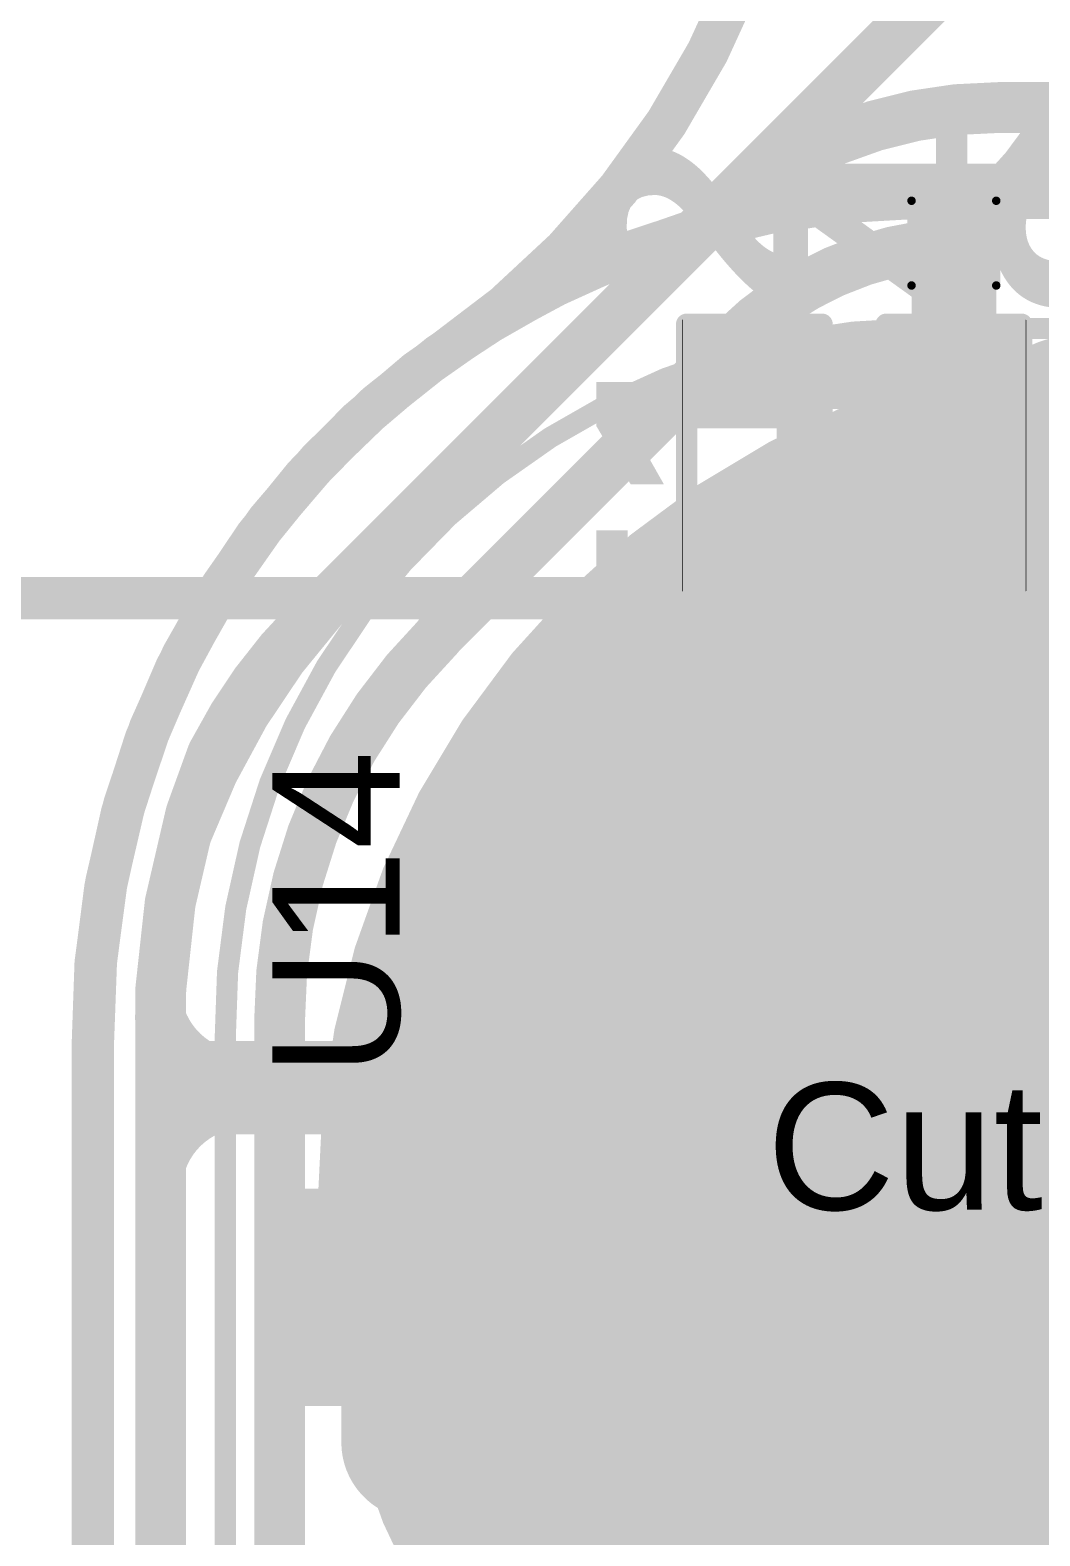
# Model space of a CAD drawing. Header units: inches. Extents: x -17 to 443, y -40 to 218.
# Drawn here: x 89.6 to 95.65, y 21.54 to 30.56 of the extents above; entities that cross this region are included whole.
import ezdxf

# ---------------------------------------------------------------- set-up
doc = ezdxf.new("R2010")
doc.units = ezdxf.units.IN
for name, color, linetype in [('Board Outline', 216, 'Continuous'), ('Bottom Layer', 5, 'Continuous'), ('Bottom Overlay', 54, 'Continuous'), ('Bottom Paste', 16, 'Continuous'), ('Bottom Solder', 6, 'Continuous'), ('Dimension', 6, 'Continuous'), ('Drill Drawing', 1, 'Continuous'), ('Fabrication', 76, 'Continuous'), ('Top Layer', 1, 'Continuous'), ('Top Overlay', 2, 'Continuous'), ('Top Paste', 8, 'Continuous'), ('Top Solder', 216, 'Continuous'), ('Via Holes', 16, 'Continuous')]:
    doc.layers.add(name, color=color, linetype=linetype)
doc.styles.add('Arial', font='', dxfattribs={"height": 0.2})
doc.styles.add('Arial Black_Bold', font='', dxfattribs={"height": 0.2})
doc.styles.get('Arial').set_extended_font_data('Arial')
doc.styles.get('Arial Black_Bold').set_extended_font_data('Arial Black', bold=True)

# ---------------------------------------------------------------- blocks, each defined once
blk = doc.blocks.new('S______B______0402_44')
at = {"layer": 'Top Layer'}
for points in [[(-0.6985, -0.3175), (-0.6985, 0.3175), (-0.2413, 0.3175), (-0.2413, -0.3175)], [(0.2413, -0.3175), (0.2413, 0.3175), (0.6985, 0.3175), (0.6985, -0.3175)]]:
    blk.add_hatch(color=1, dxfattribs=at).paths.add_polyline_path(points)
at = {"layer": 'Top Paste'}
for points in [[(-0.6985, -0.3175), (-0.6985, 0.3175), (-0.2413, 0.3175), (-0.2413, -0.3175)], [(0.2413, -0.3175), (0.2413, 0.3175), (0.6985, 0.3175), (0.6985, -0.3175)]]:
    blk.add_hatch(color=8, dxfattribs=at).paths.add_polyline_path(points)
at = {"layer": 'Top Solder'}
for points in [[(-0.7535, -0.3725), (-0.7535, 0.3725), (-0.1863, 0.3725), (-0.1863, -0.3725)], [(0.1863, -0.3725), (0.1863, 0.3725), (0.7535, 0.3725), (0.7535, -0.3725)]]:
    blk.add_hatch(color=216, dxfattribs=at).paths.add_polyline_path(points)
at = {"layer": 'Top Overlay'}
for points in [[(0.7874, 0.4064, 0.127, 0.127, 0), (-0.7874, 0.4064, 0.127, 0.127, 0)], [(-0.7874, -0.4064, 0.127, 0.127, 0), (-0.7874, 0.4064, 0.127, 0.127, 0)], [(0.7874, -0.4064, 0.127, 0.127, 0), (0.7874, 0.4064, 0.127, 0.127, 0)], [(0.7874, -0.4064, 0.127, 0.127, 0), (-0.7874, -0.4064, 0.127, 0.127, 0)], [(0.8128, -0.4318, 0.00323, 0.00323, 0), (-0.8128, -0.4318, 0.00323, 0.00323, 0)]]:
    blk.add_lwpolyline(points, format="xyseb", dxfattribs=at)
for points in [[(-0.8191, 0.4064, 0.0635, 0.0635, 1), (-0.7556, 0.4064, 0.0635, 0.0635, 1)], [(-0.8191, 0.4064, 0.0635, 0.0635, 1), (-0.7556, 0.4064, 0.0635, 0.0635, 1)], [(0.7556, 0.4064, 0.0635, 0.0635, 1), (0.8191, 0.4064, 0.0635, 0.0635, 1)], [(0.7556, 0.4064, 0.0635, 0.0635, 1), (0.8191, 0.4064, 0.0635, 0.0635, 1)], [(-0.8191, -0.4064, 0.0635, 0.0635, 1), (-0.7556, -0.4064, 0.0635, 0.0635, 1)], [(-0.8191, -0.4064, 0.0635, 0.0635, 1), (-0.7556, -0.4064, 0.0635, 0.0635, 1)], [(0.7556, -0.4064, 0.0635, 0.0635, 1), (0.8191, -0.4064, 0.0635, 0.0635, 1)], [(0.7556, -0.4064, 0.0635, 0.0635, 1), (0.8191, -0.4064, 0.0635, 0.0635, 1)], [(-0.8136, -0.4318, 0.00161, 0.00161, 1), (-0.812, -0.4318, 0.00161, 0.00161, 1)], [(0.812, -0.4318, 0.00161, 0.00161, 1), (0.8136, -0.4318, 0.00161, 0.00161, 1)]]:
    blk.add_lwpolyline(points, format="xyseb", close=True, dxfattribs=at)
blk = doc.blocks.new('SOT_23_5_75')
at = {"layer": 'Top Layer'}
for points in [[(-1.85, 1.25), (-0.75, 1.25), (-0.75, 0.65), (-1.85, 0.65)], [(0.75, 1.25), (1.85, 1.25), (1.85, 0.65), (0.75, 0.65)], [(-1.85, 0.3), (-0.75, 0.3), (-0.75, -0.3), (-1.85, -0.3)], [(-1.85, -0.65), (-0.75, -0.65), (-0.75, -1.25), (-1.85, -1.25)], [(0.75, -0.65), (1.85, -0.65), (1.85, -1.25), (0.75, -1.25)]]:
    blk.add_hatch(color=1, dxfattribs=at).paths.add_polyline_path(points)
at = {"layer": 'Top Paste'}
for points in [[(-1.85, 1.25), (-0.75, 1.25), (-0.75, 0.65), (-1.85, 0.65)], [(0.75, 1.25), (1.85, 1.25), (1.85, 0.65), (0.75, 0.65)], [(-1.85, 0.3), (-0.75, 0.3), (-0.75, -0.3), (-1.85, -0.3)], [(-1.85, -0.65), (-0.75, -0.65), (-0.75, -1.25), (-1.85, -1.25)], [(0.75, -0.65), (1.85, -0.65), (1.85, -1.25), (0.75, -1.25)]]:
    blk.add_hatch(color=8, dxfattribs=at).paths.add_polyline_path(points)
at = {"layer": 'Top Solder'}
for points in [[(-1.9516, 1.3516), (-0.6484, 1.3516), (-0.6484, 0.5484), (-1.9516, 0.5484)], [(0.6484, 1.3516), (1.9516, 1.3516), (1.9516, 0.5484), (0.6484, 0.5484)], [(-1.9516, 0.4016), (-0.6484, 0.4016), (-0.6484, -0.4016), (-1.9516, -0.4016)], [(-1.9516, -0.5484), (-0.6484, -0.5484), (-0.6484, -1.3516), (-1.9516, -1.3516)], [(0.6484, -0.5484), (1.9516, -0.5484), (1.9516, -1.3516), (0.6484, -1.3516)]]:
    blk.add_hatch(color=216, dxfattribs=at).paths.add_polyline_path(points)
at = {"layer": 'Top Overlay'}
for points in [[(-0.879, 1.4986, 0.127, 0.127, 0), (0.8736, 1.4986, 0.127, 0.127, 0)], [(-0.879, 1.4986, 0.127, 0.127, 0), (-0.879, 1.3986, 0.127, 0.127, 0)], [(0.8736, 1.4986, 0.127, 0.127, 0), (0.8736, 1.3986, 0.127, 0.127, 0)], [(-2.1336, 1.0668, 0.127, 0.127, 0), (-2.0066, 0.9398, 0.127, 0.127, 0)], [(-2.1336, 1.0668, 0.127, 0.127, 0), (-2.1336, 0.8128, 0.127, 0.127, 0)], [(-2.0066, 0.9398, 0.127, 0.127, 0), (-2.1336, 0.8128, 0.127, 0.127, 0)], [(0.88, 0.44, 0.127, 0.127, 0), (0.88, -0.418, 0.127, 0.127, 0)], [(-0.879, -1.3986, 0.127, 0.127, 0), (-0.879, -1.4986, 0.127, 0.127, 0)], [(0.8736, -1.3986, 0.127, 0.127, 0), (0.8736, -1.4986, 0.127, 0.127, 0)], [(-0.879, -1.4986, 0.127, 0.127, 0), (0.8736, -1.4986, 0.127, 0.127, 0)]]:
    blk.add_lwpolyline(points, format="xyseb", dxfattribs=at)
for points in [[(-0.9108, 1.4986, 0.0635, 0.0635, 1), (-0.8473, 1.4986, 0.0635, 0.0635, 1)], [(-0.9108, 1.4986, 0.0635, 0.0635, 1), (-0.8473, 1.4986, 0.0635, 0.0635, 1)], [(0.8418, 1.4986, 0.0635, 0.0635, 1), (0.9053, 1.4986, 0.0635, 0.0635, 1)], [(0.8418, 1.4986, 0.0635, 0.0635, 1), (0.9053, 1.4986, 0.0635, 0.0635, 1)], [(-0.9108, 1.3986, 0.0635, 0.0635, 1), (-0.8473, 1.3986, 0.0635, 0.0635, 1)], [(0.8418, 1.3986, 0.0635, 0.0635, 1), (0.9053, 1.3986, 0.0635, 0.0635, 1)], [(-2.1654, 1.0668, 0.0635, 0.0635, 1), (-2.1019, 1.0668, 0.0635, 0.0635, 1)], [(-2.1654, 1.0668, 0.0635, 0.0635, 1), (-2.1019, 1.0668, 0.0635, 0.0635, 1)], [(-2.0383, 0.9398, 0.0635, 0.0635, 1), (-1.9748, 0.9398, 0.0635, 0.0635, 1)], [(-2.0383, 0.9398, 0.0635, 0.0635, 1), (-1.9748, 0.9398, 0.0635, 0.0635, 1)], [(-2.1654, 0.8128, 0.0635, 0.0635, 1), (-2.1019, 0.8128, 0.0635, 0.0635, 1)], [(-2.1654, 0.8128, 0.0635, 0.0635, 1), (-2.1019, 0.8128, 0.0635, 0.0635, 1)], [(0.8483, 0.44, 0.0635, 0.0635, 1), (0.9118, 0.44, 0.0635, 0.0635, 1)], [(0.8483, -0.418, 0.0635, 0.0635, 1), (0.9118, -0.418, 0.0635, 0.0635, 1)], [(-0.9108, -1.3986, 0.0635, 0.0635, 1), (-0.8473, -1.3986, 0.0635, 0.0635, 1)], [(0.8418, -1.3986, 0.0635, 0.0635, 1), (0.9053, -1.3986, 0.0635, 0.0635, 1)], [(-0.9108, -1.4986, 0.0635, 0.0635, 1), (-0.8473, -1.4986, 0.0635, 0.0635, 1)], [(-0.9108, -1.4986, 0.0635, 0.0635, 1), (-0.8473, -1.4986, 0.0635, 0.0635, 1)], [(0.8418, -1.4986, 0.0635, 0.0635, 1), (0.9053, -1.4986, 0.0635, 0.0635, 1)], [(0.8418, -1.4986, 0.0635, 0.0635, 1), (0.9053, -1.4986, 0.0635, 0.0635, 1)]]:
    blk.add_lwpolyline(points, format="xyseb", close=True, dxfattribs=at)
blk = doc.blocks.new('S______B______0402_112')
at = {"layer": 'Top Layer'}
for points in [[(-0.6985, -0.3175), (-0.6985, 0.3175), (-0.2413, 0.3175), (-0.2413, -0.3175)], [(0.2413, -0.3175), (0.2413, 0.3175), (0.6985, 0.3175), (0.6985, -0.3175)]]:
    blk.add_hatch(color=1, dxfattribs=at).paths.add_polyline_path(points)
at = {"layer": 'Top Paste'}
for points in [[(-0.6985, -0.3175), (-0.6985, 0.3175), (-0.2413, 0.3175), (-0.2413, -0.3175)], [(0.2413, -0.3175), (0.2413, 0.3175), (0.6985, 0.3175), (0.6985, -0.3175)]]:
    blk.add_hatch(color=8, dxfattribs=at).paths.add_polyline_path(points)
at = {"layer": 'Top Solder'}
for points in [[(-0.7535, -0.3725), (-0.7535, 0.3725), (-0.1863, 0.3725), (-0.1863, -0.3725)], [(0.1863, -0.3725), (0.1863, 0.3725), (0.7535, 0.3725), (0.7535, -0.3725)]]:
    blk.add_hatch(color=216, dxfattribs=at).paths.add_polyline_path(points)
at = {"layer": 'Top Overlay'}
for points in [[(-0.7874, 0.4064, 0.127, 0.127, 0), (0.7874, 0.4064, 0.127, 0.127, 0)], [(-0.7874, 0.4064, 0.127, 0.127, 0), (-0.7874, -0.4064, 0.127, 0.127, 0)], [(0.7874, 0.4064, 0.127, 0.127, 0), (0.7874, -0.4064, 0.127, 0.127, 0)], [(-0.7874, -0.4064, 0.127, 0.127, 0), (0.7874, -0.4064, 0.127, 0.127, 0)], [(-0.8128, -0.4318, 0.00323, 0.00323, 0), (0.8128, -0.4318, 0.00323, 0.00323, 0)]]:
    blk.add_lwpolyline(points, format="xyseb", dxfattribs=at)
for points in [[(-0.8191, 0.4064, 0.0635, 0.0635, 1), (-0.7556, 0.4064, 0.0635, 0.0635, 1)], [(-0.8191, 0.4064, 0.0635, 0.0635, 1), (-0.7556, 0.4064, 0.0635, 0.0635, 1)], [(0.7556, 0.4064, 0.0635, 0.0635, 1), (0.8191, 0.4064, 0.0635, 0.0635, 1)], [(0.7556, 0.4064, 0.0635, 0.0635, 1), (0.8191, 0.4064, 0.0635, 0.0635, 1)], [(-0.8191, -0.4064, 0.0635, 0.0635, 1), (-0.7556, -0.4064, 0.0635, 0.0635, 1)], [(-0.8191, -0.4064, 0.0635, 0.0635, 1), (-0.7556, -0.4064, 0.0635, 0.0635, 1)], [(0.7556, -0.4064, 0.0635, 0.0635, 1), (0.8191, -0.4064, 0.0635, 0.0635, 1)], [(0.7556, -0.4064, 0.0635, 0.0635, 1), (0.8191, -0.4064, 0.0635, 0.0635, 1)], [(-0.8136, -0.4318, 0.00161, 0.00161, 1), (-0.812, -0.4318, 0.00161, 0.00161, 1)], [(0.812, -0.4318, 0.00161, 0.00161, 1), (0.8136, -0.4318, 0.00161, 0.00161, 1)]]:
    blk.add_lwpolyline(points, format="xyseb", close=True, dxfattribs=at)
blk = doc.blocks.new('EMG_ELECTRODE_4_____B_211')
at = {"layer": 'Bottom Layer'}
h = blk.add_hatch(color=5, dxfattribs=at)
edge = h.paths.add_edge_path()
edge.add_arc((-0.0001, 19.9744), 5, 0, 360)
at = {"layer": 'Bottom Paste'}
h = blk.add_hatch(color=16, dxfattribs=at)
edge = h.paths.add_edge_path()
edge.add_arc((-0.0001, 19.9744), 5, 0, 360)
at = {"layer": 'Bottom Solder'}
h = blk.add_hatch(color=6, dxfattribs=at)
edge = h.paths.add_edge_path()
edge.add_arc((-0.0001, 19.9744), 5.1016, 0, 360)
at = {"layer": 'Bottom Overlay'}
for points in [[(-5.6833, 20.9529, 0.127, 0.127, -0.414214), (-1.5307, 25.1998, 0.127, 0.127, 0)], [(-1.5307, 25.1998, 0.127, 0.127, 0), (1.5306, 25.1998, 0.127, 0.127, 0)], [(-5.6833, -21.0042, 0.127, 0.127, 0), (-5.6833, 20.9528, 0.127, 0.127, 0)]]:
    blk.add_lwpolyline(points, format="xyseb", dxfattribs=at)
for points in [[(-1.5625, 25.1998, 0.0635, 0.0635, 1), (-1.499, 25.1998, 0.0635, 0.0635, 1)], [(-1.5625, 25.1998, 0.0635, 0.0635, 1), (-1.499, 25.1998, 0.0635, 0.0635, 1)], [(-5.715, 20.9529, 0.0635, 0.0635, 1), (-5.6515, 20.9529, 0.0635, 0.0635, 1)], [(-5.715, 20.9528, 0.0635, 0.0635, 1), (-5.6515, 20.9528, 0.0635, 0.0635, 1)]]:
    blk.add_lwpolyline(points, format="xyseb", close=True, dxfattribs=at)
blk = doc.blocks.new('C___0603_234')
at = {"layer": 'Top Layer'}
for points in [[(-0.381, 0.4445), (-0.381, -0.4445), (-1.143, -0.4445), (-1.143, 0.4445)], [(1.143, 0.4445), (1.143, -0.4445), (0.381, -0.4445), (0.381, 0.4445)]]:
    blk.add_hatch(color=1, dxfattribs=at).paths.add_polyline_path(points)
at = {"layer": 'Top Paste'}
for points in [[(-0.381, 0.4445), (-0.381, -0.4445), (-1.143, -0.4445), (-1.143, 0.4445)], [(1.143, 0.4445), (1.143, -0.4445), (0.381, -0.4445), (0.381, 0.4445)]]:
    blk.add_hatch(color=8, dxfattribs=at).paths.add_polyline_path(points)
at = {"layer": 'Top Solder'}
for points in [[(-0.321, 0.5045), (-0.321, -0.5045), (-1.203, -0.5045), (-1.203, 0.5045)], [(1.203, 0.5045), (1.203, -0.5045), (0.321, -0.5045), (0.321, 0.5045)]]:
    blk.add_hatch(color=216, dxfattribs=at).paths.add_polyline_path(points)
at = {"layer": 'Top Overlay'}
for points in [[(-1.2446, -0.5334, 0.127, 0.127, 0), (-1.2446, 0.5334, 0.127, 0.127, 0)], [(-0.4572, 0.5334, 0.127, 0.127, 0), (-1.2446, 0.5334, 0.127, 0.127, 0)], [(1.2446, 0.5334, 0.127, 0.127, 0), (0.4572, 0.5334, 0.127, 0.127, 0)], [(1.2446, -0.5334, 0.127, 0.127, 0), (1.2446, 0.5334, 0.127, 0.127, 0)], [(-0.4572, -0.5334, 0.127, 0.127, 0), (-1.2446, -0.5334, 0.127, 0.127, 0)], [(1.2446, -0.5334, 0.127, 0.127, 0), (0.4572, -0.5334, 0.127, 0.127, 0)]]:
    blk.add_lwpolyline(points, format="xyseb", dxfattribs=at)
for points in [[(-1.2764, 0.5334, 0.0635, 0.0635, 1), (-1.2128, 0.5334, 0.0635, 0.0635, 1)], [(-1.2764, 0.5334, 0.0635, 0.0635, 1), (-1.2128, 0.5334, 0.0635, 0.0635, 1)], [(-0.4889, 0.5334, 0.0635, 0.0635, 1), (-0.4254, 0.5334, 0.0635, 0.0635, 1)], [(0.4254, 0.5334, 0.0635, 0.0635, 1), (0.4889, 0.5334, 0.0635, 0.0635, 1)], [(1.2128, 0.5334, 0.0635, 0.0635, 1), (1.2764, 0.5334, 0.0635, 0.0635, 1)], [(1.2128, 0.5334, 0.0635, 0.0635, 1), (1.2764, 0.5334, 0.0635, 0.0635, 1)], [(-1.2764, -0.5334, 0.0635, 0.0635, 1), (-1.2128, -0.5334, 0.0635, 0.0635, 1)], [(-1.2764, -0.5334, 0.0635, 0.0635, 1), (-1.2128, -0.5334, 0.0635, 0.0635, 1)], [(-0.4889, -0.5334, 0.0635, 0.0635, 1), (-0.4254, -0.5334, 0.0635, 0.0635, 1)], [(0.4254, -0.5334, 0.0635, 0.0635, 1), (0.4889, -0.5334, 0.0635, 0.0635, 1)], [(1.2128, -0.5334, 0.0635, 0.0635, 1), (1.2764, -0.5334, 0.0635, 0.0635, 1)], [(1.2128, -0.5334, 0.0635, 0.0635, 1), (1.2764, -0.5334, 0.0635, 0.0635, 1)]]:
    blk.add_lwpolyline(points, format="xyseb", close=True, dxfattribs=at)

msp = doc.modelspace()

# ---------------------------------------------------------------- hatches: boundary and pattern name
at = {"layer": 'Bottom Layer'}
h = msp.add_hatch(color=5, dxfattribs=at)
edge = h.paths.add_edge_path()
edge.add_arc((95.1354, 29.2875), 0.3, 0, 360)
at = {"layer": 'Top Layer'}
h = msp.add_hatch(color=1, dxfattribs=at)
edge = h.paths.add_edge_path()
edge.add_arc((95.1354, 29.2875), 0.3, 0, 360)
for points in [[(90.5011, 23.9431), (93.6596, 23.9431), (93.6596, 24.504), (90.5011, 24.504)], [(93.2147, 22.4175), (94.1931, 22.4175), (94.1931, 24.1769), (93.2147, 24.1769)]]:
    msp.add_hatch(color=1, dxfattribs=at).paths.add_polyline_path(points)
at = {"layer": 'Via Holes'}
h = msp.add_hatch(color=7, dxfattribs=at)
edge = h.paths.add_edge_path()
edge.add_arc((95.1354, 29.2875), 0.15, 0, 360)

# ---------------------------------------------------------------- linework, layer by layer
at = {"layer": 'Board Outline'}
for points in [[(94.221, 32.7924, 0.127, 0.127, -0.250069), (92.0524, 28.6152, 0.127, 0.127, 0)], [(89.9732, 24.504, 0.127, 0.127, -0.244175), (92.0509, 28.6173, 0.127, 0.127, 0)], [(89.9729, -17.3773, 0.127, 0.127, 0), (89.9732, 24.504, 0.127, 0.127, 0)]]:
    msp.add_lwpolyline(points, format="xyseb", dxfattribs=at)
for points in [[(92.0192, 28.6173, 0.0635, 0.0635, 1), (92.0827, 28.6173, 0.0635, 0.0635, 1)], [(92.0207, 28.6152, 0.0635, 0.0635, 1), (92.0842, 28.6152, 0.0635, 0.0635, 1)], [(89.9415, 24.504, 0.0635, 0.0635, 1), (90.005, 24.504, 0.0635, 0.0635, 1)], [(89.9415, 24.504, 0.0635, 0.0635, 1), (90.005, 24.504, 0.0635, 0.0635, 1)]]:
    msp.add_lwpolyline(points, format="xyseb", close=True, dxfattribs=at)
at = {"layer": 'Bottom Layer'}
for points in [[(96.1399, 31.3441, 0.3048, 0.3048, -0.198912), (95.3959, 29.548, 0.3048, 0.3048, 0)], [(91.2652, 27.0193, 0.3048, 0.3048, 0), (94.996, 30.7501, 0.3048, 0.3048, 0)], [(95.1354, 29.2875, 0.3048, 0.3048, 0), (95.3959, 29.548, 0.3048, 0.3048, 0)], [(93.8121, 28.6998, 0.3048, 0.3048, -0.185836), (95.1354, 29.2875, 0.3048, 0.3048, 0)], [(92.0447, 26.9325, 0.3048, 0.3048, 0), (93.8121, 28.6998, 0.3048, 0.3048, 0)], [(90.6971, 26.2369, 0.3048, 0.3048, -0.078774), (91.2647, 27.0188, 0.3048, 0.3048, 0)], [(91.2647, 27.0188, 0.3048, 0.3048, -0.000061), (91.2652, 27.0193, 0.3048, 0.3048, 0)], [(91.0925, 24.6318, 0.3048, 0.3048, -0.19898), (92.0447, 26.9299, 0.3048, 0.3048, 0)], [(90.5607, 25.8677, 0.3048, 0.3048, 0), (90.6884, 26.2197, 0.3048, 0.3048, 0)], [(90.6884, 26.2198, 0.3048, 0.3048, -0.001555), (90.6971, 26.2369, 0.3048, 0.3048, 0)], [(90.6884, 26.2197, 0.3048, 0.3048, 0), (90.6884, 26.2198, 0.3048, 0.3048, 0)], [(90.6884, 26.2197, 0.3048, 0.3048, 0), (90.6884, 26.2197, 0.3048, 0.3048, 0)], [(90.6884, 26.2197, 0.3048, 0.3048, 0), (90.6884, 26.2197, 0.3048, 0.3048, 0)], [(90.4361, 25.3313, 0.3048, 0.3048, 0), (90.5607, 25.8677, 0.3048, 0.3048, 0)], [(90.3796, 24.8126, 0.3048, 0.3048, 0), (90.4361, 25.3313, 0.3048, 0.3048, 0)], [(90.3796, 16.767, 0.3048, 0.3048, 0), (90.3796, 24.8126, 0.3048, 0.3048, 0)], [(91.0925, 24.6318, 0.3048, 0.3048, 0), (91.0925, 24.6301, 0.3048, 0.3048, 0)], [(91.0925, 19.2276, 0.3048, 0.3048, 0), (91.0925, 24.6301, 0.3048, 0.3048, 0)]]:
    msp.add_lwpolyline(points, format="xyseb", dxfattribs=at)
for points in [[(95.3197, 29.548, 0.1524, 0.1524, 1), (95.4721, 29.548, 0.1524, 0.1524, 1)], [(95.3197, 29.548, 0.1524, 0.1524, 1), (95.4721, 29.548, 0.1524, 0.1524, 1)], [(95.0592, 29.2875, 0.1524, 0.1524, 1), (95.2116, 29.2875, 0.1524, 0.1524, 1)], [(95.0592, 29.2875, 0.1524, 0.1524, 1), (95.2116, 29.2875, 0.1524, 0.1524, 1)], [(93.7359, 28.6998, 0.1524, 0.1524, 1), (93.8883, 28.6998, 0.1524, 0.1524, 1)], [(93.7359, 28.6998, 0.1524, 0.1524, 1), (93.8883, 28.6998, 0.1524, 0.1524, 1)], [(91.1885, 27.0188, 0.1524, 0.1524, 1), (91.3409, 27.0188, 0.1524, 0.1524, 1)], [(91.1885, 27.0188, 0.1524, 0.1524, 1), (91.3409, 27.0188, 0.1524, 0.1524, 1)], [(91.189, 27.0193, 0.1524, 0.1524, 1), (91.3414, 27.0193, 0.1524, 0.1524, 1)], [(91.189, 27.0193, 0.1524, 0.1524, 1), (91.3414, 27.0193, 0.1524, 0.1524, 1)], [(91.9685, 26.9325, 0.1524, 0.1524, 1), (92.1209, 26.9325, 0.1524, 0.1524, 1)], [(91.9685, 26.9299, 0.1524, 0.1524, 1), (92.1209, 26.9299, 0.1524, 0.1524, 1)], [(90.6122, 26.2198, 0.1524, 0.1524, 1), (90.7646, 26.2198, 0.1524, 0.1524, 1)], [(90.6122, 26.2198, 0.1524, 0.1524, 1), (90.7646, 26.2198, 0.1524, 0.1524, 1)], [(90.6122, 26.2197, 0.1524, 0.1524, 1), (90.7646, 26.2197, 0.1524, 0.1524, 1)], [(90.6122, 26.2197, 0.1524, 0.1524, 1), (90.7646, 26.2197, 0.1524, 0.1524, 1)], [(90.6122, 26.2197, 0.1524, 0.1524, 1), (90.7646, 26.2197, 0.1524, 0.1524, 1)], [(90.6122, 26.2197, 0.1524, 0.1524, 1), (90.7646, 26.2197, 0.1524, 0.1524, 1)], [(90.6122, 26.2197, 0.1524, 0.1524, 1), (90.7646, 26.2197, 0.1524, 0.1524, 1)], [(90.6122, 26.2197, 0.1524, 0.1524, 1), (90.7646, 26.2197, 0.1524, 0.1524, 1)], [(90.6209, 26.2369, 0.1524, 0.1524, 1), (90.7733, 26.2369, 0.1524, 0.1524, 1)], [(90.6209, 26.2369, 0.1524, 0.1524, 1), (90.7733, 26.2369, 0.1524, 0.1524, 1)], [(90.4845, 25.8677, 0.1524, 0.1524, 1), (90.6369, 25.8677, 0.1524, 0.1524, 1)], [(90.4845, 25.8677, 0.1524, 0.1524, 1), (90.6369, 25.8677, 0.1524, 0.1524, 1)], [(90.3599, 25.3313, 0.1524, 0.1524, 1), (90.5123, 25.3313, 0.1524, 0.1524, 1)], [(90.3599, 25.3313, 0.1524, 0.1524, 1), (90.5123, 25.3313, 0.1524, 0.1524, 1)], [(90.3034, 24.8126, 0.1524, 0.1524, 1), (90.4558, 24.8126, 0.1524, 0.1524, 1)], [(90.3034, 24.8126, 0.1524, 0.1524, 1), (90.4558, 24.8126, 0.1524, 0.1524, 1)], [(91.0163, 24.6318, 0.1524, 0.1524, 1), (91.1687, 24.6318, 0.1524, 0.1524, 1)], [(91.0163, 24.6318, 0.1524, 0.1524, 1), (91.1687, 24.6318, 0.1524, 0.1524, 1)], [(91.0163, 24.6301, 0.1524, 0.1524, 1), (91.1687, 24.6301, 0.1524, 0.1524, 1)], [(91.0163, 24.6301, 0.1524, 0.1524, 1), (91.1687, 24.6301, 0.1524, 0.1524, 1)]]:
    msp.add_lwpolyline(points, format="xyseb", close=True, dxfattribs=at)
at = {"layer": 'Dimension'}
msp.add_lwpolyline([(78.5114, 27.1594, 0.254, 0.254, 0), (101.1614, 27.1594, 0.254, 0.254, 0)], format="xyseb", dxfattribs=at)
at = {"layer": 'Drill Drawing'}
for points in [[(94.8814, 29.5415, 0.0508, 0.0508, 0), (95.3894, 29.5415, 0.0508, 0.0508, 0)], [(94.8814, 29.0335, 0.0508, 0.0508, 0), (94.8814, 29.5415, 0.0508, 0.0508, 0)], [(95.3894, 29.0335, 0.0508, 0.0508, 0), (95.3894, 29.5415, 0.0508, 0.0508, 0)], [(94.8814, 29.0335, 0.0508, 0.0508, 0), (95.3894, 29.0335, 0.0508, 0.0508, 0)]]:
    msp.add_lwpolyline(points, format="xyseb", dxfattribs=at)
for points in [[(94.8687, 29.5415, 0.0254, 0.0254, 1), (94.8941, 29.5415, 0.0254, 0.0254, 1)], [(94.8687, 29.5415, 0.0254, 0.0254, 1), (94.8941, 29.5415, 0.0254, 0.0254, 1)], [(95.3767, 29.5415, 0.0254, 0.0254, 1), (95.4021, 29.5415, 0.0254, 0.0254, 1)], [(95.3767, 29.5415, 0.0254, 0.0254, 1), (95.4021, 29.5415, 0.0254, 0.0254, 1)], [(94.8687, 29.0335, 0.0254, 0.0254, 1), (94.8941, 29.0335, 0.0254, 0.0254, 1)], [(94.8687, 29.0335, 0.0254, 0.0254, 1), (94.8941, 29.0335, 0.0254, 0.0254, 1)], [(95.3767, 29.0335, 0.0254, 0.0254, 1), (95.4021, 29.0335, 0.0254, 0.0254, 1)], [(95.3767, 29.0335, 0.0254, 0.0254, 1), (95.4021, 29.0335, 0.0254, 0.0254, 1)]]:
    msp.add_lwpolyline(points, format="xyseb", close=True, dxfattribs=at)
at = {"layer": 'Fabrication'}
for points in [[(94.221, 32.7924, 0.254, 0.254, -0.250069), (92.0524, 28.6152, 0.254, 0.254, 0)], [(89.973, 24.504, 0.254, 0.254, -0.414214), (94.9165, 29.5598, 0.254, 0.254, 0)], [(92.0479, 28.6155, 0.254, 0.254, -0.154613), (94.9165, 29.5598, 0.254, 0.254, 0)], [(94.9165, 29.5598, 0.254, 0.254, 0), (97.9959, 29.5598, 0.254, 0.254, 0)], [(94.9165, 29.5598, 0.254, 0.254, 0), (97.9959, 29.5598, 0.254, 0.254, 0)], [(89.9732, 24.504, 0.254, 0.254, -0.244175), (92.0509, 28.6173, 0.254, 0.254, 0)], [(89.9729, -17.3773, 0.254, 0.254, 0), (89.9732, 24.504, 0.254, 0.254, 0)]]:
    msp.add_lwpolyline(points, format="xyseb", dxfattribs=at)
for points in [[(94.853, 29.5598, 0.127, 0.127, 1), (94.98, 29.5598, 0.127, 0.127, 1)], [(94.853, 29.5598, 0.127, 0.127, 1), (94.98, 29.5598, 0.127, 0.127, 1)], [(94.853, 29.5598, 0.127, 0.127, 1), (94.98, 29.5598, 0.127, 0.127, 1)], [(94.853, 29.5598, 0.127, 0.127, 1), (94.98, 29.5598, 0.127, 0.127, 1)], [(91.9844, 28.6155, 0.127, 0.127, 1), (92.1114, 28.6155, 0.127, 0.127, 1)], [(91.9874, 28.6173, 0.127, 0.127, 1), (92.1144, 28.6173, 0.127, 0.127, 1)], [(91.9889, 28.6152, 0.127, 0.127, 1), (92.1159, 28.6152, 0.127, 0.127, 1)], [(101.45, 23.5762, 0.254, 0.254, 1), (91.45, 23.5762, 0.254, 0.254, 1)], [(89.9095, 24.504, 0.127, 0.127, 1), (90.0365, 24.504, 0.127, 0.127, 1)], [(89.9097, 24.504, 0.127, 0.127, 1), (90.0367, 24.504, 0.127, 0.127, 1)], [(89.9097, 24.504, 0.127, 0.127, 1), (90.0367, 24.504, 0.127, 0.127, 1)], [(91.3865, 23.5762, 0.127, 0.127, 1), (91.5135, 23.5762, 0.127, 0.127, 1)]]:
    msp.add_lwpolyline(points, format="xyseb", close=True, dxfattribs=at)
at = {"layer": 'Top Layer'}
for points in [[(93.6022, 29.3564, 0.3048, 0.3048, -0.198912), (95.3983, 30.1003, 0.3048, 0.3048, 0)], [(95.3983, 30.1003, 0.3048, 0.3048, 0), (98.2636, 30.1003, 0.3048, 0.3048, 0)], [(95.1354, 28.5603, 0.508, 0.508, 0), (95.1354, 29.2875, 0.508, 0.508, 0)], [(91.3572, 27.1113, 0.3048, 0.3048, 0), (93.6022, 29.3564, 0.3048, 0.3048, 0)], [(93.9391, 28.4841, 0.381, 0.381, 0), (95.1354, 28.4841, 0.381, 0.381, 0)], [(93.9391, 23.3919, 0.508, 0.508, 0), (93.9391, 27.4958, 0.508, 0.508, 0)], [(93.8893, 27.4187, 0.3048, 0.3048, 0), (93.8893, 27.5443, 0.3048, 0.3048, 0)], [(95.1354, 27.5443, 0.3048, 0.3048, -0.198912), (95.8491, 25.8213, 0.3048, 0.3048, 0)], [(90.5361, 25.7516, 0.3048, 0.3048, -0.09434), (91.3572, 27.1113, 0.3048, 0.3048, 0)], [(90.4401, 25.3487, 0.3048, 0.3048, 0), (90.5254, 25.7159, 0.3048, 0.3048, 0)], [(90.5254, 25.7159, 0.3048, 0.3048, 0), (90.5258, 25.7174, 0.3048, 0.3048, 0)], [(90.5258, 25.7174, 0.3048, 0.3048, -0.029331), (90.5361, 25.7516, 0.3048, 0.3048, 0)], [(93.938, 25.0598, 0.508, 0.508, 0), (93.938, 25.5209, 0.508, 0.508, 0)], [(90.3814, 24.8289, 0.3048, 0.3048, 0), (90.4342, 25.3137, 0.3048, 0.3048, 0)], [(90.4342, 25.3137, 0.3048, 0.3048, -0.029148), (90.4401, 25.3487, 0.3048, 0.3048, 0)], [(93.938, 25.0598, 0.508, 0.508, -0.414214), (93.1173, 24.239, 0.508, 0.508, 0)], [(90.3796, 24.7959, 0.3048, 0.3048, -0.027131), (90.3814, 24.8289, 0.3048, 0.3048, 0)], [(90.3796, 24.5579, 0.3048, 0.3048, 0), (90.3796, 24.7972, 0.3048, 0.3048, 0)], [(90.3796, 24.6404, 0.3048, 0.3048, 0), (90.3796, 24.7959, 0.3048, 0.3048, 0)], [(90.3796, 24.6404, 0.3048, 0.3048, -0.002712), (90.3777, 24.6457, 0.3048, 0.3048, 0)], [(90.3796, 24.5579, 0.3048, 0.3048, 0), (90.3796, 24.6404, 0.3048, 0.3048, 0)], [(90.6297, 24.3525, 0.3048, 0.3048, -0.18792), (90.3796, 24.6404, 0.3048, 0.3048, 0)], [(90.3796, 24.5579, 0.3048, 0.3048, -0.001002), (90.3796, 24.5594, 0.3048, 0.3048, 0)], [(90.3796, 24.5579, 0.3048, 0.3048, 0), (90.3796, 24.5579, 0.3048, 0.3048, 0)], [(90.3796, 23.8404, 0.3048, 0.3048, 0), (90.3796, 24.5579, 0.3048, 0.3048, 0)], [(90.7668, 24.1769, 0.3048, 0.3048, -0.409476), (90.3796, 24.5579, 0.3048, 0.3048, 0)], [(93.8618, 24.5586, 0.3048, 0.3048, -0.001002), (93.8618, 24.5571, 0.3048, 0.3048, 0)], [(93.8618, 24.5571, 0.3048, 0.3048, 0), (93.8618, 24.5571, 0.3048, 0.3048, 0)], [(93.8618, 23.9484, 0.3048, 0.3048, 0), (93.8618, 24.5571, 0.3048, 0.3048, 0)], [(92.931, 24.239, 0.508, 0.508, 0), (93.1173, 24.239, 0.508, 0.508, 0)], [(92.1784, 24.2124, 0.508, 0.508, 0), (92.6395, 24.2124, 0.508, 0.508, 0)], [(92.6395, 24.2124, 0.508, 0.508, -0.074002), (92.8785, 24.1769, 0.508, 0.508, 0)], [(92.8785, 24.1769, 0.508, 0.508, -0.330094), (93.4603, 23.3917, 0.508, 0.508, 0)], [(90.3795, 16.767, 0.3048, 0.3048, 0), (90.3796, 24.1427, 0.3048, 0.3048, 0)], [(90.6604, 24.1237, 0.3048, 0.3048, 0), (90.9048, 24.184, 0.3048, 0.3048, 0)], [(90.9048, 24.184, 0.3048, 0.3048, 0), (92.0804, 24.1769, 0.3048, 0.3048, 0)], [(92.0804, 24.1769, 0.3048, 0.3048, 0), (92.8785, 24.1769, 0.3048, 0.3048, 0)], [(92.8785, 24.1769, 0.3048, 0.3048, 0), (93.3624, 24.1769, 0.3048, 0.3048, 0)], [(93.3366, 24.1832, 0.3048, 0.3048, 0), (93.3624, 24.1769, 0.3048, 0.3048, 0)], [(93.3624, 24.1769, 0.3048, 0.3048, 0), (93.581, 24.1229, 0.3048, 0.3048, 0)], [(93.3624, 24.1769, 0.3048, 0.3048, 0), (93.4433, 24.1769, 0.3048, 0.3048, 0)], [(93.4687, 24.1769, 0.3048, 0.3048, -0.269514), (93.8618, 23.9484, 0.3048, 0.3048, 0)], [(90.383, 23.7797, 0.3048, 0.3048, -0.190729), (90.635, 24.0729, 0.3048, 0.3048, 0)], [(93.581, 24.1229, 0.3048, 0.3048, -0.190729), (93.833, 23.8297, 0.3048, 0.3048, 0)], [(93.8618, 23.8396, 0.3048, 0.3048, 0), (93.8618, 23.9484, 0.3048, 0.3048, 0)], [(93.8618, 23.9484, 0.3048, 0.3048, -0.130168), (93.9211, 23.7244, 0.3048, 0.3048, 0)], [(93.4603, 23.2054, 0.508, 0.508, 0), (93.4603, 23.3917, 0.508, 0.508, 0)], [(93.9391, 23.3919, 0.508, 0.508, -0.414214), (93.5147, 22.9675, 0.508, 0.508, 0)], [(91.6147, 22.0968, 0.3048, 0.3048, 0), (91.6147, 22.9675, 0.3048, 0.3048, 0)], [(91.9255, 21.786, 0.3048, 0.3048, -0.414214), (91.6147, 22.0968, 0.3048, 0.3048, 0)], [(91.9255, 21.786, 0.3048, 0.3048, 0), (94.9093, 21.786, 0.3048, 0.3048, 0)]]:
    msp.add_lwpolyline(points, format="xyseb", dxfattribs=at)
for points in [[(95.3221, 30.1003, 0.1524, 0.1524, 1), (95.4745, 30.1003, 0.1524, 0.1524, 1)], [(95.3221, 30.1003, 0.1524, 0.1524, 1), (95.4745, 30.1003, 0.1524, 0.1524, 1)], [(95.0084, 29.2875, 0.254, 0.254, 1), (95.2624, 29.2875, 0.254, 0.254, 1)], [(93.526, 29.3564, 0.1524, 0.1524, 1), (93.6784, 29.3564, 0.1524, 0.1524, 1)], [(93.526, 29.3564, 0.1524, 0.1524, 1), (93.6784, 29.3564, 0.1524, 0.1524, 1)], [(95.0084, 28.5603, 0.254, 0.254, 1), (95.2624, 28.5603, 0.254, 0.254, 1)], [(93.8439, 28.4841, 0.1905, 0.1905, 1), (94.0344, 28.4841, 0.1905, 0.1905, 1)], [(95.0402, 28.4841, 0.1905, 0.1905, 1), (95.2307, 28.4841, 0.1905, 0.1905, 1)], [(93.8121, 27.4958, 0.254, 0.254, 1), (94.0661, 27.4958, 0.254, 0.254, 1)], [(93.8131, 27.5443, 0.1524, 0.1524, 1), (93.9655, 27.5443, 0.1524, 0.1524, 1)], [(95.0592, 27.5443, 0.1524, 0.1524, 1), (95.2116, 27.5443, 0.1524, 0.1524, 1)], [(93.8131, 27.4187, 0.1524, 0.1524, 1), (93.9655, 27.4187, 0.1524, 0.1524, 1)], [(91.281, 27.1113, 0.1524, 0.1524, 1), (91.4334, 27.1113, 0.1524, 0.1524, 1)], [(91.281, 27.1113, 0.1524, 0.1524, 1), (91.4334, 27.1113, 0.1524, 0.1524, 1)], [(90.4492, 25.7159, 0.1524, 0.1524, 1), (90.6016, 25.7159, 0.1524, 0.1524, 1)], [(90.4492, 25.7159, 0.1524, 0.1524, 1), (90.6016, 25.7159, 0.1524, 0.1524, 1)], [(90.4496, 25.7174, 0.1524, 0.1524, 1), (90.602, 25.7174, 0.1524, 0.1524, 1)], [(90.4496, 25.7174, 0.1524, 0.1524, 1), (90.602, 25.7174, 0.1524, 0.1524, 1)], [(90.4599, 25.7516, 0.1524, 0.1524, 1), (90.6123, 25.7516, 0.1524, 0.1524, 1)], [(90.4599, 25.7516, 0.1524, 0.1524, 1), (90.6123, 25.7516, 0.1524, 0.1524, 1)], [(93.811, 25.5209, 0.254, 0.254, 1), (94.065, 25.5209, 0.254, 0.254, 1)], [(90.358, 25.3137, 0.1524, 0.1524, 1), (90.5104, 25.3137, 0.1524, 0.1524, 1)], [(90.358, 25.3137, 0.1524, 0.1524, 1), (90.5104, 25.3137, 0.1524, 0.1524, 1)], [(90.3639, 25.3487, 0.1524, 0.1524, 1), (90.5163, 25.3487, 0.1524, 0.1524, 1)], [(90.3639, 25.3487, 0.1524, 0.1524, 1), (90.5163, 25.3487, 0.1524, 0.1524, 1)], [(93.811, 25.0598, 0.254, 0.254, 1), (94.065, 25.0598, 0.254, 0.254, 1)], [(93.811, 25.0598, 0.254, 0.254, 1), (94.065, 25.0598, 0.254, 0.254, 1)], [(90.3034, 24.7972, 0.1524, 0.1524, 1), (90.4558, 24.7972, 0.1524, 0.1524, 1)], [(90.3034, 24.7959, 0.1524, 0.1524, 1), (90.4558, 24.7959, 0.1524, 0.1524, 1)], [(90.3034, 24.7959, 0.1524, 0.1524, 1), (90.4558, 24.7959, 0.1524, 0.1524, 1)], [(90.3052, 24.8289, 0.1524, 0.1524, 1), (90.4576, 24.8289, 0.1524, 0.1524, 1)], [(90.3052, 24.8289, 0.1524, 0.1524, 1), (90.4576, 24.8289, 0.1524, 0.1524, 1)], [(90.3015, 24.6457, 0.1524, 0.1524, 1), (90.4539, 24.6457, 0.1524, 0.1524, 1)], [(90.3034, 24.6404, 0.1524, 0.1524, 1), (90.4558, 24.6404, 0.1524, 0.1524, 1)], [(90.3034, 24.6404, 0.1524, 0.1524, 1), (90.4558, 24.6404, 0.1524, 0.1524, 1)], [(90.3034, 24.6404, 0.1524, 0.1524, 1), (90.4558, 24.6404, 0.1524, 0.1524, 1)], [(90.3034, 24.6404, 0.1524, 0.1524, 1), (90.4558, 24.6404, 0.1524, 0.1524, 1)], [(90.3034, 24.5594, 0.1524, 0.1524, 1), (90.4558, 24.5594, 0.1524, 0.1524, 1)], [(90.3034, 24.5579, 0.1524, 0.1524, 1), (90.4558, 24.5579, 0.1524, 0.1524, 1)], [(90.3034, 24.5579, 0.1524, 0.1524, 1), (90.4558, 24.5579, 0.1524, 0.1524, 1)], [(90.3034, 24.5579, 0.1524, 0.1524, 1), (90.4558, 24.5579, 0.1524, 0.1524, 1)], [(90.3034, 24.5579, 0.1524, 0.1524, 1), (90.4558, 24.5579, 0.1524, 0.1524, 1)], [(90.3034, 24.5579, 0.1524, 0.1524, 1), (90.4558, 24.5579, 0.1524, 0.1524, 1)], [(90.3034, 24.5579, 0.1524, 0.1524, 1), (90.4558, 24.5579, 0.1524, 0.1524, 1)], [(90.3034, 24.5579, 0.1524, 0.1524, 1), (90.4558, 24.5579, 0.1524, 0.1524, 1)], [(93.7856, 24.5586, 0.1524, 0.1524, 1), (93.938, 24.5586, 0.1524, 0.1524, 1)], [(93.7856, 24.5571, 0.1524, 0.1524, 1), (93.938, 24.5571, 0.1524, 0.1524, 1)], [(93.7856, 24.5571, 0.1524, 0.1524, 1), (93.938, 24.5571, 0.1524, 0.1524, 1)], [(93.7856, 24.5571, 0.1524, 0.1524, 1), (93.938, 24.5571, 0.1524, 0.1524, 1)], [(93.7856, 24.5571, 0.1524, 0.1524, 1), (93.938, 24.5571, 0.1524, 0.1524, 1)], [(90.5535, 24.3525, 0.1524, 0.1524, 1), (90.7059, 24.3525, 0.1524, 0.1524, 1)], [(92.804, 24.239, 0.254, 0.254, 1), (93.058, 24.239, 0.254, 0.254, 1)], [(92.9903, 24.239, 0.254, 0.254, 1), (93.2443, 24.239, 0.254, 0.254, 1)], [(92.9903, 24.239, 0.254, 0.254, 1), (93.2443, 24.239, 0.254, 0.254, 1)], [(92.0514, 24.2124, 0.254, 0.254, 1), (92.3054, 24.2124, 0.254, 0.254, 1)], [(92.5125, 24.2124, 0.254, 0.254, 1), (92.7665, 24.2124, 0.254, 0.254, 1)], [(92.5125, 24.2124, 0.254, 0.254, 1), (92.7665, 24.2124, 0.254, 0.254, 1)], [(92.7515, 24.1769, 0.254, 0.254, 1), (93.0055, 24.1769, 0.254, 0.254, 1)], [(92.7515, 24.1769, 0.254, 0.254, 1), (93.0055, 24.1769, 0.254, 0.254, 1)], [(90.3034, 24.1427, 0.1524, 0.1524, 1), (90.4558, 24.1427, 0.1524, 0.1524, 1)], [(90.6906, 24.1769, 0.1524, 0.1524, 1), (90.843, 24.1769, 0.1524, 0.1524, 1)], [(90.8286, 24.184, 0.1524, 0.1524, 1), (90.981, 24.184, 0.1524, 0.1524, 1)], [(90.8286, 24.184, 0.1524, 0.1524, 1), (90.981, 24.184, 0.1524, 0.1524, 1)], [(92.0042, 24.1769, 0.1524, 0.1524, 1), (92.1566, 24.1769, 0.1524, 0.1524, 1)], [(92.0042, 24.1769, 0.1524, 0.1524, 1), (92.1566, 24.1769, 0.1524, 0.1524, 1)], [(92.8023, 24.1769, 0.1524, 0.1524, 1), (92.9547, 24.1769, 0.1524, 0.1524, 1)], [(92.8023, 24.1769, 0.1524, 0.1524, 1), (92.9547, 24.1769, 0.1524, 0.1524, 1)], [(93.2604, 24.1832, 0.1524, 0.1524, 1), (93.4128, 24.1832, 0.1524, 0.1524, 1)], [(93.2862, 24.1769, 0.1524, 0.1524, 1), (93.4386, 24.1769, 0.1524, 0.1524, 1)], [(93.2862, 24.1769, 0.1524, 0.1524, 1), (93.4386, 24.1769, 0.1524, 0.1524, 1)], [(93.2862, 24.1769, 0.1524, 0.1524, 1), (93.4386, 24.1769, 0.1524, 0.1524, 1)], [(93.2862, 24.1769, 0.1524, 0.1524, 1), (93.4386, 24.1769, 0.1524, 0.1524, 1)], [(93.3671, 24.1769, 0.1524, 0.1524, 1), (93.5195, 24.1769, 0.1524, 0.1524, 1)], [(93.3925, 24.1769, 0.1524, 0.1524, 1), (93.5449, 24.1769, 0.1524, 0.1524, 1)], [(90.5588, 24.0729, 0.1524, 0.1524, 1), (90.7112, 24.0729, 0.1524, 0.1524, 1)], [(90.5842, 24.1237, 0.1524, 0.1524, 1), (90.7366, 24.1237, 0.1524, 0.1524, 1)], [(93.5048, 24.1229, 0.1524, 0.1524, 1), (93.6572, 24.1229, 0.1524, 0.1524, 1)], [(93.5048, 24.1229, 0.1524, 0.1524, 1), (93.6572, 24.1229, 0.1524, 0.1524, 1)], [(93.7856, 23.9484, 0.1524, 0.1524, 1), (93.938, 23.9484, 0.1524, 0.1524, 1)], [(93.7856, 23.9484, 0.1524, 0.1524, 1), (93.938, 23.9484, 0.1524, 0.1524, 1)], [(93.7856, 23.9484, 0.1524, 0.1524, 1), (93.938, 23.9484, 0.1524, 0.1524, 1)], [(93.7856, 23.9484, 0.1524, 0.1524, 1), (93.938, 23.9484, 0.1524, 0.1524, 1)], [(90.3034, 23.8404, 0.1524, 0.1524, 1), (90.4558, 23.8404, 0.1524, 0.1524, 1)], [(90.3068, 23.7797, 0.1524, 0.1524, 1), (90.4592, 23.7797, 0.1524, 0.1524, 1)], [(93.7568, 23.8297, 0.1524, 0.1524, 1), (93.9092, 23.8297, 0.1524, 0.1524, 1)], [(93.7856, 23.8396, 0.1524, 0.1524, 1), (93.938, 23.8396, 0.1524, 0.1524, 1)], [(93.8449, 23.7244, 0.1524, 0.1524, 1), (93.9973, 23.7244, 0.1524, 0.1524, 1)], [(93.3333, 23.3917, 0.254, 0.254, 1), (93.5873, 23.3917, 0.254, 0.254, 1)], [(93.3333, 23.3917, 0.254, 0.254, 1), (93.5873, 23.3917, 0.254, 0.254, 1)], [(93.8121, 23.3919, 0.254, 0.254, 1), (94.0661, 23.3919, 0.254, 0.254, 1)], [(93.8121, 23.3919, 0.254, 0.254, 1), (94.0661, 23.3919, 0.254, 0.254, 1)], [(93.3333, 23.2054, 0.254, 0.254, 1), (93.5873, 23.2054, 0.254, 0.254, 1)], [(93.3877, 22.9675, 0.254, 0.254, 1), (93.6417, 22.9675, 0.254, 0.254, 1)], [(91.5385, 22.9675, 0.1524, 0.1524, 1), (91.6909, 22.9675, 0.1524, 0.1524, 1)], [(91.5385, 22.0968, 0.1524, 0.1524, 1), (91.6909, 22.0968, 0.1524, 0.1524, 1)], [(91.5385, 22.0968, 0.1524, 0.1524, 1), (91.6909, 22.0968, 0.1524, 0.1524, 1)], [(91.8493, 21.786, 0.1524, 0.1524, 1), (92.0017, 21.786, 0.1524, 0.1524, 1)], [(91.8493, 21.786, 0.1524, 0.1524, 1), (92.0017, 21.786, 0.1524, 0.1524, 1)], [(94.8331, 21.786, 0.1524, 0.1524, 1), (94.9855, 21.786, 0.1524, 0.1524, 1)]]:
    msp.add_lwpolyline(points, format="xyseb", close=True, dxfattribs=at)

# ---------------------------------------------------------------- block references
msp.add_blockref('EMG_ELECTRODE_4_____B_211', (96.45, 3.5762))
for name, p, rotation in [('S______B______0402_44', (93.9391, 28.0142), 270), ('S______B______0402_112', (95.1354, 28.0142), 90), ('SOT_23_5_75', (92.5647, 21.6675), 90), ('C___0603_234', (94.9347, 21.0325), 270)]:
    msp.add_blockref(name, p, dxfattribs=dict(rotation=rotation))

# ---------------------------------------------------------------- texts
at = {"layer": 'Fabrication', "style": 'Arial'}
msp.add_text('Cut-out', height=0.762, dxfattribs=at).set_placement((94.0131, 23.4913))
at = {"layer": 'Top Overlay'}
for s, height, style, p in [('SB504', 1.27, 'Arial Black_Bold', (95.4747, 23.7531)), ('SB503', 1.27, 'Arial Black_Bold', (96.6532, 23.7531)), ('SB512', 1.27, 'Arial Black_Bold', (94.2607, 23.7531)), ('U14', 0.762, 'Arial', (91.8112, 24.2911))]:
    msp.add_text(s, height=height, rotation=90, dxfattribs=dict(at, style=style)).set_placement(p)

doc.saveas('drawing.dxf')
